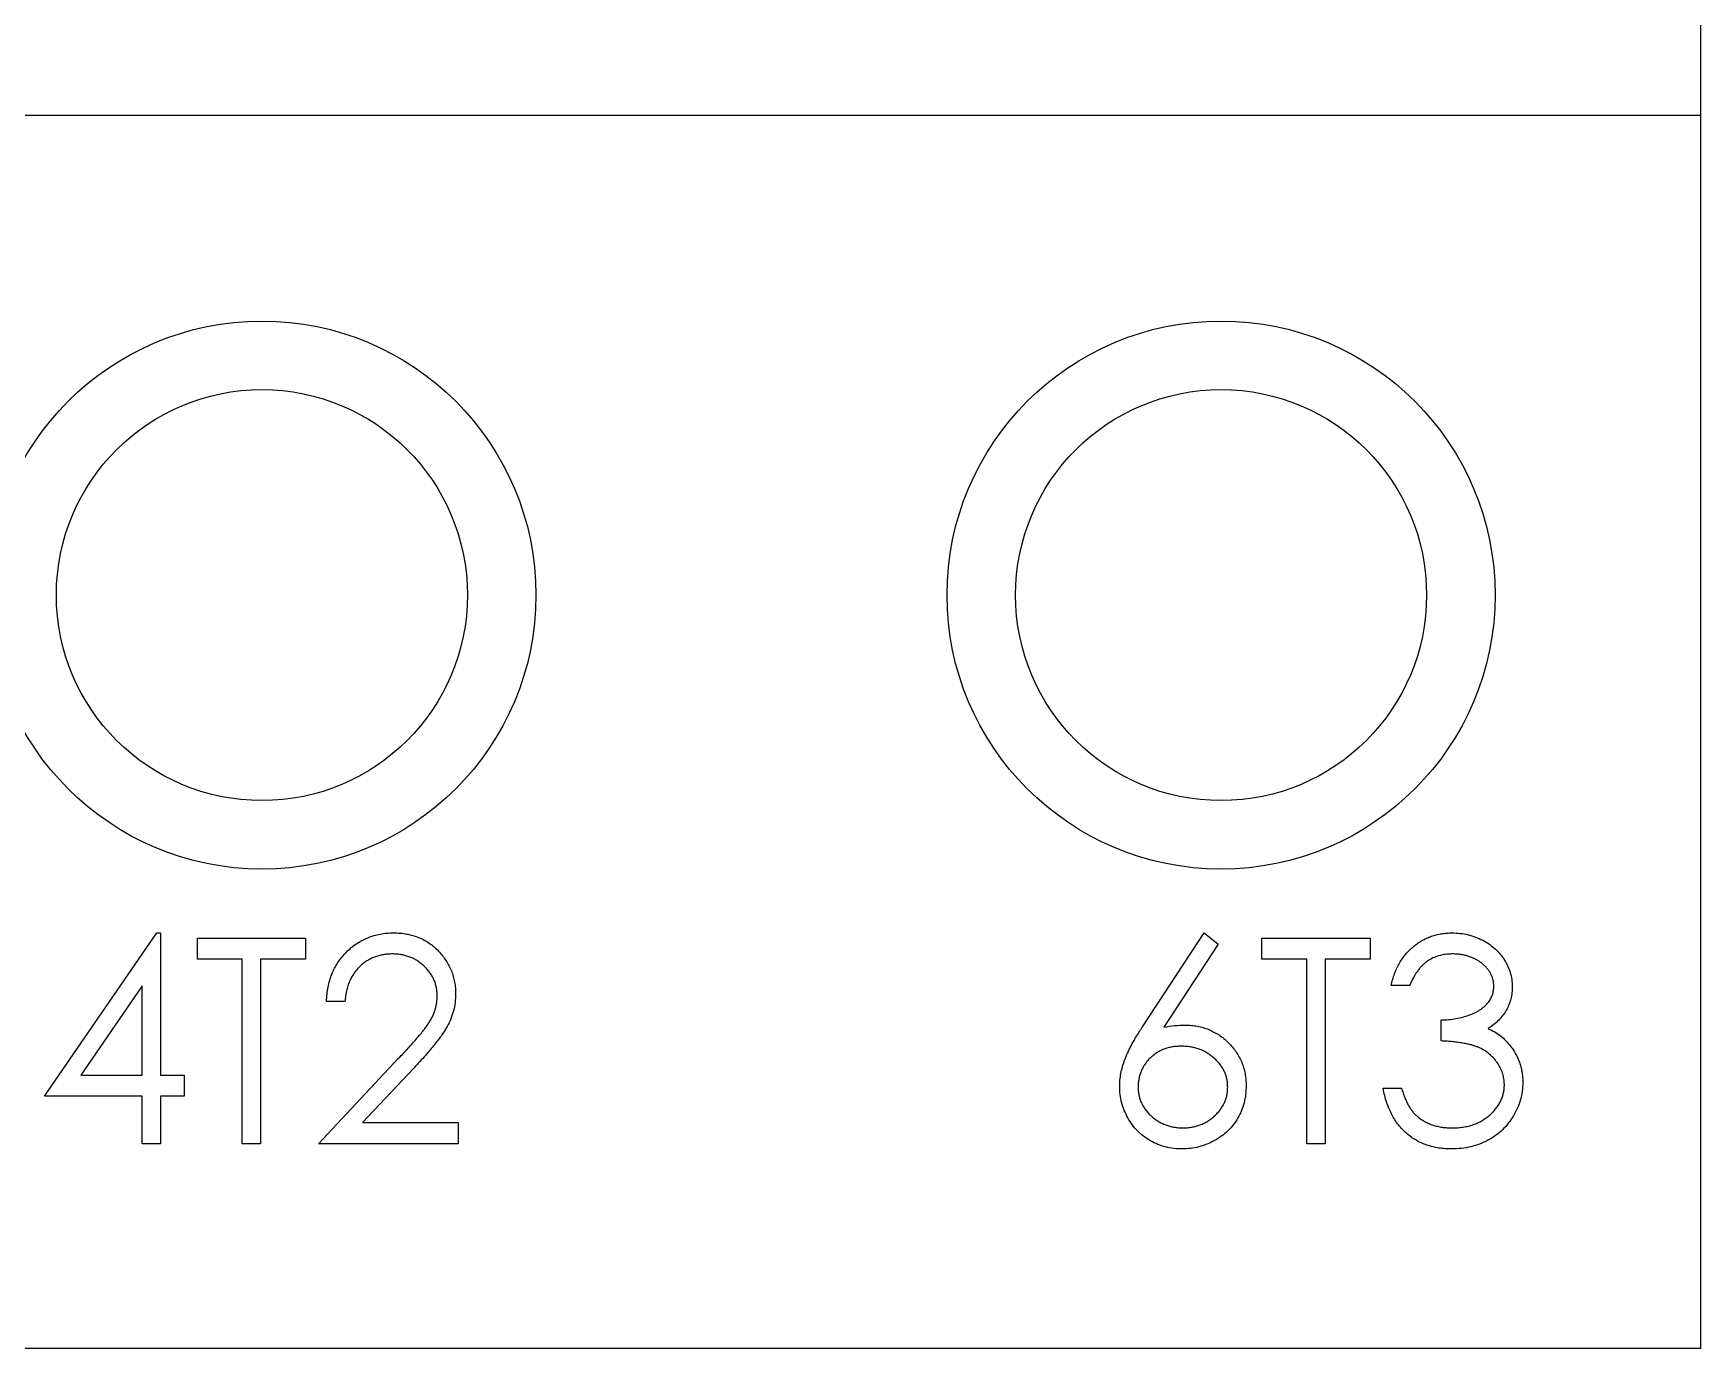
# Model space of a CAD drawing. Extents: x 337364 to 337764, y 334627 to 335127.
# Drawn here: x 337669.15 to 337693.48, y 334726.73 to 334745.93 of the extents above; entities that cross this region are included whole.
import ezdxf

# ---------------------------------------------------------------- set-up
doc = ezdxf.new("R2010")
doc.units = 0
doc.header["$MEASUREMENT"] = 0
doc.layers.add('PV-261', color=7, linetype='Continuous')

# ---------------------------------------------------------------- blocks, each defined once
blk = doc.blocks.new('Manufacturer上海良信PartName热继电器SeriesNDR2-38ShellFrameLimitingCurrentRemarkPartTypeMinCurrent1MaxCurrent38Poles3PMinPower0MaxPower0LibType3DelFlgfalseUpdateDate2023-01-0100000')
at = {"layer": 'PV-261'}
for p, q in [((22.5, -2.5), (22.5, -14.5)), ((22.5, -14.5), (-22.5, -14.5)), ((22.5, -14.5), (22.5, -32.5)), ((-1.673, -28.816), (-0.035, -26.431)), ((-0.035, -26.431), (0.02, -26.431)), ((0.02, -26.431), (0.02, -28.508)), ((0.558, -26.508), (2.135, -26.508)), ((0.558, -26.816), (0.558, -26.508)), ((2.135, -26.508), (2.135, -26.816)), ((14.355, -27.8), (15.251, -26.431)), ((15.251, -26.431), (15.458, -26.594)), ((16.097, -26.816), (16.097, -26.508)), ((16.097, -26.508), (17.674, -26.508)), ((17.674, -26.508), (17.674, -26.816)), ((15.458, -26.594), (14.665, -27.806)), ((1.212, -26.816), (0.558, -26.816)), ((1.212, -29.508), (1.212, -26.816)), ((2.135, -26.816), (1.481, -26.816)), ((1.481, -26.816), (1.481, -29.508)), ((16.751, -26.816), (16.097, -26.816)), ((16.751, -29.508), (16.751, -26.816)), ((17.674, -26.816), (17.02, -26.816)), ((17.02, -26.816), (17.02, -29.508)), ((-0.249, -27.205), (-1.144, -28.508)), ((-0.249, -28.508), (-0.249, -27.205)), ((18.251, -27.2), (17.981, -27.2)), ((2.712, -27.431), (2.443, -27.431)), ((18.712, -28.008), (18.712, -27.7)), ((2.327, -29.508), (3.491, -28.266)), ((3.721, -28.399), (2.97, -29.2)), ((-1.144, -28.508), (-0.249, -28.508)), ((0.02, -28.508), (0.366, -28.508)), ((0.366, -28.508), (0.366, -28.816)), ((17.866, -28.7), (18.135, -28.7)), ((-0.249, -28.816), (-1.673, -28.816)), ((-0.249, -29.508), (-0.249, -28.816)), ((0.366, -28.816), (0.02, -28.816)), ((0.02, -28.816), (0.02, -29.508)), ((2.97, -29.2), (4.366, -29.2)), ((4.366, -29.2), (4.366, -29.508)), ((0.02, -29.508), (-0.249, -29.508)), ((1.481, -29.508), (1.212, -29.508)), ((4.366, -29.508), (2.327, -29.508)), ((17.02, -29.508), (16.751, -29.508)), ((22.5, -32.5), (-22.5, -32.5))]:
    blk.add_line(p, q, dxfattribs=at)
for centre, radius in [((1.5, -21.5), 4), ((15.5, -21.5), 4), ((1.5, -21.5), 3), ((15.5, -21.5), 3)]:
    blk.add_circle(centre, radius, dxfattribs=at)
for points, knots in [([(2.443, -27.431), (2.445, -27.395), (2.448, -27.325), (2.464, -27.223), (2.487, -27.125), (2.52, -27.033), (2.56, -26.945), (2.609, -26.862), (2.667, -26.784), (2.732, -26.712), (2.803, -26.645), (2.88, -26.588), (2.96, -26.54), (3.044, -26.5), (3.133, -26.469), (3.225, -26.447), (3.322, -26.433), (3.388, -26.432), (3.421, -26.431)], [0, 0, 0, 0, 0.068791, 0.135103, 0.198979, 0.261904, 0.323495, 0.385195, 0.446969, 0.509765, 0.572251, 0.633405, 0.693251, 0.752583, 0.812579, 0.873275, 0.93555, 1, 1, 1, 1]), ([(3.421, -26.431), (3.454, -26.432), (3.519, -26.433), (3.613, -26.446), (3.703, -26.467), (3.788, -26.495), (3.868, -26.534), (3.943, -26.58), (4.014, -26.633), (4.078, -26.696), (4.136, -26.763), (4.187, -26.835), (4.23, -26.908), (4.267, -26.985), (4.293, -27.066), (4.313, -27.149), (4.325, -27.235), (4.327, -27.293), (4.327, -27.323)], [0, 0, 0, 0, 0.069475, 0.136517, 0.200789, 0.26383, 0.325735, 0.387291, 0.449509, 0.512968, 0.576275, 0.63758, 0.697903, 0.757172, 0.816599, 0.876653, 0.93729, 1, 1, 1, 1]), ([(17.981, -27.2), (17.989, -27.17), (18.003, -27.111), (18.033, -27.027), (18.065, -26.947), (18.104, -26.873), (18.146, -26.804), (18.195, -26.741), (18.248, -26.682), (18.306, -26.63), (18.367, -26.583), (18.431, -26.543), (18.498, -26.508), (18.568, -26.48), (18.641, -26.458), (18.717, -26.443), (18.795, -26.433), (18.847, -26.432), (18.874, -26.431)], [0, 0, 0, 0, 0.072625, 0.141977, 0.208985, 0.273957, 0.336889, 0.398745, 0.460116, 0.520825, 0.580994, 0.640152, 0.698622, 0.757271, 0.816427, 0.876254, 0.937165, 1, 1, 1, 1]), ([(18.874, -26.431), (18.914, -26.432), (18.991, -26.435), (19.105, -26.456), (19.215, -26.49), (19.319, -26.536), (19.416, -26.594), (19.502, -26.663), (19.577, -26.741), (19.639, -26.827), (19.688, -26.919), (19.724, -27.014), (19.746, -27.112), (19.749, -27.178), (19.751, -27.211)], [0, 0, 0, 0, 0.090254, 0.17854, 0.266093, 0.354631, 0.441886, 0.525747, 0.608114, 0.690197, 0.770821, 0.848326, 0.924012, 1, 1, 1, 1]), ([(3.407, -26.739), (3.384, -26.739), (3.338, -26.741), (3.27, -26.749), (3.206, -26.764), (3.144, -26.783), (3.085, -26.809), (3.03, -26.84), (2.977, -26.878), (2.928, -26.92), (2.883, -26.968), (2.843, -27.02), (2.808, -27.078), (2.778, -27.139), (2.753, -27.206), (2.735, -27.277), (2.72, -27.352), (2.715, -27.404), (2.712, -27.431)], [0, 0, 0, 0, 0.064439, 0.126547, 0.186887, 0.245878, 0.304041, 0.362191, 0.420976, 0.48066, 0.5406, 0.600689, 0.661936, 0.724443, 0.789038, 0.856314, 0.926352, 1, 1, 1, 1]), ([(4.058, -27.347), (4.058, -27.326), (4.057, -27.286), (4.047, -27.227), (4.033, -27.17), (4.012, -27.115), (3.985, -27.062), (3.952, -27.012), (3.914, -26.963), (3.87, -26.918), (3.822, -26.876), (3.771, -26.839), (3.717, -26.808), (3.66, -26.783), (3.601, -26.763), (3.539, -26.749), (3.474, -26.741), (3.43, -26.739), (3.407, -26.739)], [0, 0, 0, 0, 0.061965, 0.122122, 0.180988, 0.239933, 0.299906, 0.359989, 0.421776, 0.486576, 0.551535, 0.615018, 0.677259, 0.73973, 0.80305, 0.866495, 0.931973, 1, 1, 1, 1]), ([(18.878, -26.739), (18.844, -26.74), (18.777, -26.742), (18.681, -26.763), (18.591, -26.795), (18.523, -26.834), (18.473, -26.872), (18.437, -26.906), (18.401, -26.943), (18.369, -26.986), (18.336, -27.033), (18.306, -27.085), (18.277, -27.14), (18.26, -27.18), (18.251, -27.2)], [0, 0, 0, 0, 0.122712, 0.239685, 0.351816, 0.463766, 0.520818, 0.579448, 0.640604, 0.705298, 0.773634, 0.844669, 0.920057, 1, 1, 1, 1]), ([(19.481, -27.209), (19.481, -27.194), (19.48, -27.163), (19.471, -27.117), (19.458, -27.073), (19.44, -27.03), (19.415, -26.99), (19.385, -26.95), (19.35, -26.913), (19.31, -26.878), (19.267, -26.845), (19.219, -26.817), (19.169, -26.793), (19.117, -26.773), (19.061, -26.758), (19.002, -26.747), (18.941, -26.74), (18.899, -26.739), (18.878, -26.739)], [0, 0, 0, 0, 0.055275, 0.109966, 0.163247, 0.218076, 0.273301, 0.330909, 0.390995, 0.454176, 0.518862, 0.583311, 0.648517, 0.715031, 0.782502, 0.852323, 0.924928, 1, 1, 1, 1]), ([(18.712, -27.7), (18.749, -27.7), (18.822, -27.698), (18.928, -27.684), (19.03, -27.663), (19.124, -27.631), (19.211, -27.595), (19.285, -27.552), (19.348, -27.504), (19.397, -27.451), (19.435, -27.395), (19.462, -27.335), (19.478, -27.273), (19.48, -27.231), (19.481, -27.209)], [0, 0, 0, 0, 0.110166, 0.215787, 0.318027, 0.417574, 0.51165, 0.596162, 0.672935, 0.74367, 0.810677, 0.874059, 0.936696, 1, 1, 1, 1]), ([(19.751, -27.211), (19.75, -27.242), (19.748, -27.304), (19.731, -27.395), (19.703, -27.48), (19.665, -27.561), (19.615, -27.636), (19.554, -27.706), (19.482, -27.771), (19.428, -27.809), (19.4, -27.828)], [0, 0, 0, 0, 0.128068, 0.250608, 0.37063, 0.490072, 0.610375, 0.734313, 0.863217, 1, 1, 1, 1]), ([(3.491, -28.266), (3.519, -28.237), (3.574, -28.18), (3.651, -28.097), (3.72, -28.02), (3.781, -27.949), (3.834, -27.884), (3.882, -27.825), (3.919, -27.772), (3.96, -27.709), (4, -27.633), (4.034, -27.54), (4.055, -27.444), (4.057, -27.38), (4.058, -27.347)], [0, 0, 0, 0, 0.110803, 0.212829, 0.306101, 0.390647, 0.466924, 0.534481, 0.593587, 0.644557, 0.7362, 0.825024, 0.911986, 1, 1, 1, 1]), ([(4.327, -27.323), (4.326, -27.365), (4.323, -27.448), (4.299, -27.569), (4.26, -27.687), (4.214, -27.782), (4.167, -27.859), (4.125, -27.922), (4.076, -27.989), (4.019, -28.062), (3.955, -28.139), (3.884, -28.222), (3.805, -28.309), (3.749, -28.368), (3.721, -28.399)], [0, 0, 0, 0, 0.098702, 0.195672, 0.292422, 0.391343, 0.444462, 0.504229, 0.570352, 0.642546, 0.722288, 0.807921, 0.90047, 1, 1, 1, 1]), ([(14.02, -28.671), (14.021, -28.641), (14.023, -28.578), (14.037, -28.482), (14.061, -28.384), (14.086, -28.301), (14.114, -28.233), (14.137, -28.179), (14.165, -28.122), (14.196, -28.062), (14.23, -28), (14.268, -27.936), (14.311, -27.869), (14.34, -27.823), (14.355, -27.8)], [0, 0, 0, 0, 0.097818, 0.199726, 0.305276, 0.415811, 0.474472, 0.537274, 0.603657, 0.674299, 0.749834, 0.828598, 0.912378, 1, 1, 1, 1]), ([(14.665, -27.806), (14.718, -27.798), (14.821, -27.781), (14.925, -27.779), (14.976, -27.777)], [0, 0, 0, 0, 0.512659, 1, 1, 1, 1]), ([(14.976, -27.777), (15.006, -27.778), (15.066, -27.78), (15.155, -27.792), (15.239, -27.812), (15.32, -27.84), (15.397, -27.877), (15.472, -27.92), (15.542, -27.973), (15.608, -28.033), (15.668, -28.099), (15.721, -28.168), (15.766, -28.242), (15.803, -28.32), (15.831, -28.401), (15.851, -28.486), (15.863, -28.575), (15.865, -28.635), (15.866, -28.666)], [0, 0, 0, 0, 0.065231, 0.128405, 0.190067, 0.250943, 0.311546, 0.372863, 0.435024, 0.499072, 0.563091, 0.62551, 0.68668, 0.747283, 0.808563, 0.870742, 0.934341, 1, 1, 1, 1]), ([(19.4, -27.828), (19.432, -27.843), (19.495, -27.874), (19.582, -27.934), (19.66, -28.003), (19.703, -28.057), (19.725, -28.084)], [0, 0, 0, 0, 0.2538796, 0.5030089, 0.7502911, 1, 1, 1, 1]), ([(14.919, -28.085), (14.897, -28.086), (14.852, -28.087), (14.786, -28.094), (14.724, -28.109), (14.665, -28.127), (14.61, -28.152), (14.558, -28.182), (14.509, -28.218), (14.463, -28.258), (14.422, -28.303), (14.387, -28.35), (14.357, -28.4), (14.332, -28.452), (14.313, -28.506), (14.299, -28.563), (14.291, -28.622), (14.29, -28.662), (14.289, -28.682)], [0, 0, 0, 0, 0.0705993, 0.1379009, 0.2031962, 0.2667897, 0.3291064, 0.3906535, 0.4526531, 0.515748, 0.5779263, 0.63893, 0.6983507, 0.757296, 0.8163938, 0.8762669, 0.9368171, 1, 1, 1, 1]), ([(15.597, -28.682), (15.596, -28.662), (15.595, -28.622), (15.585, -28.563), (15.57, -28.506), (15.548, -28.451), (15.52, -28.4), (15.485, -28.35), (15.445, -28.302), (15.399, -28.258), (15.348, -28.218), (15.295, -28.182), (15.238, -28.152), (15.18, -28.127), (15.118, -28.109), (15.054, -28.095), (14.988, -28.087), (14.942, -28.086), (14.919, -28.085)], [0, 0, 0, 0, 0.061138, 0.119994, 0.178225, 0.236256, 0.294929, 0.354716, 0.41673, 0.480664, 0.545832, 0.609758, 0.672971, 0.736017, 0.799839, 0.864775, 0.931088, 1, 1, 1, 1]), ([(19.635, -28.643), (19.634, -28.615), (19.631, -28.559), (19.611, -28.477), (19.578, -28.398), (19.532, -28.323), (19.476, -28.254), (19.411, -28.192), (19.335, -28.141), (19.266, -28.106), (19.205, -28.082), (19.152, -28.066), (19.093, -28.052), (19.028, -28.04), (18.958, -28.029), (18.881, -28.02), (18.799, -28.013), (18.742, -28.01), (18.712, -28.008)], [0, 0, 0, 0, 0.066909, 0.133485, 0.201035, 0.271234, 0.34288, 0.413836, 0.485977, 0.56023, 0.599884, 0.644055, 0.691892, 0.744688, 0.801492, 0.862858, 0.929328, 1, 1, 1, 1]), ([(19.725, -28.084), (19.74, -28.104), (19.768, -28.143), (19.804, -28.206), (19.836, -28.269), (19.861, -28.336), (19.88, -28.403), (19.894, -28.473), (19.903, -28.544), (19.904, -28.593), (19.904, -28.617)], [0, 0, 0, 0, 0.128136, 0.254173, 0.378112, 0.501712, 0.623986, 0.747096, 0.872875, 1, 1, 1, 1]), ([(14.928, -29.585), (14.888, -29.584), (14.808, -29.581), (14.69, -29.558), (14.577, -29.52), (14.47, -29.469), (14.37, -29.404), (14.281, -29.325), (14.203, -29.235), (14.138, -29.133), (14.086, -29.024), (14.047, -28.91), (14.025, -28.792), (14.021, -28.712), (14.02, -28.671)], [0, 0, 0, 0, 0.084335, 0.167052, 0.249566, 0.33274, 0.415915, 0.497828, 0.580373, 0.6646, 0.749467, 0.83251, 0.915639, 1, 1, 1, 1]), ([(14.289, -28.682), (14.29, -28.703), (14.291, -28.742), (14.3, -28.801), (14.315, -28.857), (14.336, -28.911), (14.362, -28.963), (14.397, -29.012), (14.435, -29.06), (14.48, -29.104), (14.528, -29.144), (14.58, -29.18), (14.635, -29.21), (14.692, -29.234), (14.751, -29.254), (14.813, -29.268), (14.877, -29.275), (14.921, -29.277), (14.943, -29.277)], [0, 0, 0, 0, 0.061842, 0.121262, 0.180746, 0.239231, 0.298308, 0.358183, 0.420359, 0.484792, 0.549938, 0.613718, 0.676681, 0.739154, 0.8022, 0.86674, 0.93205, 1, 1, 1, 1]), ([(15.866, -28.666), (15.865, -28.708), (15.862, -28.791), (15.838, -28.911), (15.801, -29.026), (15.748, -29.133), (15.682, -29.232), (15.602, -29.32), (15.51, -29.399), (15.405, -29.465), (15.293, -29.518), (15.176, -29.557), (15.053, -29.58), (14.97, -29.583), (14.928, -29.585)], [0, 0, 0, 0, 0.085948, 0.169125, 0.250399, 0.33229, 0.413364, 0.494172, 0.576022, 0.660757, 0.745783, 0.830044, 0.914028, 1, 1, 1, 1]), ([(14.943, -29.277), (14.965, -29.277), (15.009, -29.275), (15.073, -29.268), (15.135, -29.254), (15.194, -29.234), (15.251, -29.21), (15.305, -29.18), (15.357, -29.144), (15.405, -29.104), (15.451, -29.06), (15.489, -29.012), (15.522, -28.963), (15.549, -28.911), (15.571, -28.857), (15.586, -28.801), (15.595, -28.742), (15.596, -28.703), (15.597, -28.682)], [0, 0, 0, 0, 0.067962, 0.133283, 0.197835, 0.260892, 0.323377, 0.38635, 0.449638, 0.514795, 0.57924, 0.641814, 0.701359, 0.760727, 0.819222, 0.878716, 0.938147, 1, 1, 1, 1]), ([(18.867, -29.585), (18.834, -29.584), (18.771, -29.583), (18.679, -29.573), (18.59, -29.554), (18.506, -29.53), (18.425, -29.499), (18.349, -29.46), (18.277, -29.414), (18.209, -29.361), (18.145, -29.302), (18.088, -29.235), (18.036, -29.162), (17.991, -29.082), (17.95, -28.996), (17.916, -28.904), (17.887, -28.805), (17.873, -28.736), (17.866, -28.7)], [0, 0, 0, 0, 0.065541, 0.128963, 0.190377, 0.250092, 0.308548, 0.366398, 0.424542, 0.48317, 0.542243, 0.601739, 0.662506, 0.724856, 0.789128, 0.856346, 0.926295, 1, 1, 1, 1]), ([(18.135, -28.7), (18.142, -28.723), (18.156, -28.768), (18.179, -28.833), (18.206, -28.892), (18.234, -28.947), (18.264, -28.997), (18.297, -29.041), (18.331, -29.081), (18.357, -29.104), (18.37, -29.115)], [0, 0, 0, 0, 0.1497704, 0.2913164, 0.4259664, 0.5521596, 0.6715274, 0.7861216, 0.8953251, 1, 1, 1, 1]), ([(19.904, -28.617), (19.903, -28.659), (19.9, -28.743), (19.872, -28.866), (19.83, -28.988), (19.769, -29.103), (19.696, -29.212), (19.608, -29.309), (19.508, -29.392), (19.396, -29.461), (19.274, -29.517), (19.144, -29.556), (19.008, -29.581), (18.914, -29.584), (18.867, -29.585)], [0, 0, 0, 0, 0.0796483, 0.1589217, 0.2396195, 0.3226094, 0.4060346, 0.4876021, 0.5696846, 0.6530361, 0.7374357, 0.8224778, 0.9097477, 1, 1, 1, 1]), ([(18.871, -29.277), (18.899, -29.277), (18.954, -29.276), (19.034, -29.266), (19.111, -29.252), (19.182, -29.231), (19.25, -29.205), (19.313, -29.172), (19.372, -29.133), (19.426, -29.088), (19.475, -29.04), (19.518, -28.99), (19.554, -28.937), (19.584, -28.882), (19.607, -28.825), (19.623, -28.766), (19.634, -28.705), (19.635, -28.664), (19.635, -28.643)], [0, 0, 0, 0, 0.076072, 0.148752, 0.218403, 0.28576, 0.350598, 0.414964, 0.478069, 0.541761, 0.60435, 0.664075, 0.721464, 0.777587, 0.832644, 0.887844, 0.94346, 1, 1, 1, 1]), ([(18.37, -29.115), (18.387, -29.128), (18.42, -29.154), (18.475, -29.187), (18.533, -29.215), (18.594, -29.237), (18.658, -29.256), (18.727, -29.268), (18.798, -29.276), (18.846, -29.277), (18.871, -29.277)], [0, 0, 0, 0, 0.118271, 0.236178, 0.355663, 0.475904, 0.600127, 0.728608, 0.861313, 1, 1, 1, 1])]:
    blk.add_open_spline(points, degree=3, knots=knots, dxfattribs=at)

msp = doc.modelspace()

# ---------------------------------------------------------------- block references
msp.add_blockref('Manufacturer上海良信PartName热继电器SeriesNDR2-38ShellFrameLimitingCurrentRemarkPartTypeMinCurrent1MaxCurrent38Poles3PMinPower0MaxPower0LibType3DelFlgfalseUpdateDate2023-01-0100000', (337670.983, 334759.233))

doc.saveas('drawing.dxf')
